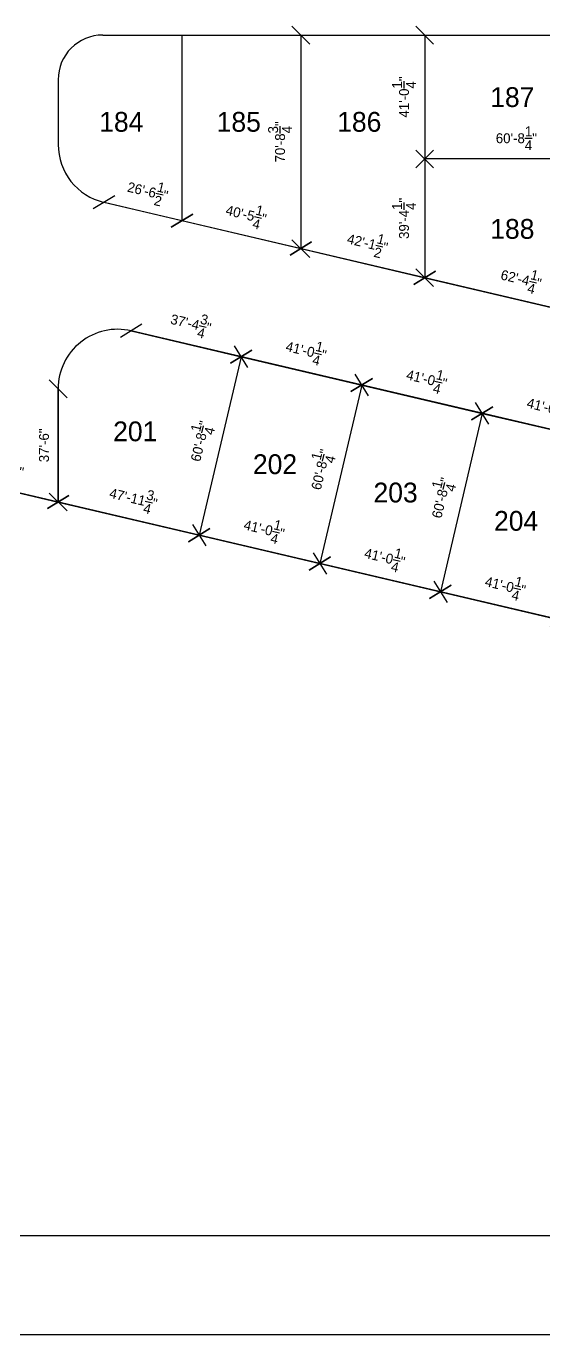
# Model space of a CAD drawing. Header units: inches. Extents: x 250 to 814, y -1477 to -285.
# Drawn here: x 530.26 to 535.48, y -866.9 to -853.69 of the extents above; entities that cross this region are included whole.
import ezdxf

# ---------------------------------------------------------------- set-up
doc = ezdxf.new("R2010")
doc.units = ezdxf.units.IN
doc.header["$MEASUREMENT"] = 0
doc.styles.get("Standard").update_dxf_attribs({"font": 'FRAMDCN.TTF', "height": 0.2})
doc.styles.add('style1', font='FRAMDCN.TTF', dxfattribs={"height": 0.1})
doc.dimstyles.new('Copy of 1000', dxfattribs={"dimtxt": 0.18, "dimasz": 0.18, "dimexe": 0.18, "dimexo": 0.0625, "dimgap": 0.09, "dimtad": 1, "dimtoh": 1, "dimlfac": 393.7, "dimzin": 0, "dimdsep": 46, "dimlunit": 4, "dimtxsty": 'Standard', "dimblk": 'OBLIQUE', "dimcen": 0.09, "dimse1": 1, "dimse2": 1, "dimadec": 0, "dimazin": 0, "dimtfac": 1, "dimtofl": 0, "dimtmove": 0, "dimatfit": 3, "dimfxl": 1, "dimtolj": 1, "dimtzin": 0, "dimarcsym": 0})

# ---------------------------------------------------------------- blocks, each defined once
blk = doc.blocks.new('_Oblique')
at = {"color": 0, "linetype": 'ByBlock', "lineweight": -2}
blk.add_line((-0.5, -0.5), (0.5, 0.5), dxfattribs=at)
blk = doc.blocks.new('*D703')
at = {"color": 0, "lineweight": -2, "transparency": 16777216}
blk.add_line((529.378, -858.208), (530.578, -858.49), dxfattribs=at)
at = {"layer": 'Defpoints', "color": 0, "transparency": 16777216}
for p in [(529.378, -858.208), (530.578, -858.49), (530.578, -858.49)]:
    blk.add_point(p, dxfattribs=at)
at = {"color": 0, "lineweight": -2, "transparency": 16777216, "xscale": 0.18, "yscale": 0.18, "zscale": 0.18}
for p, rotation in [((529.378, -858.208), 166.7757726689285), ((530.578, -858.49), 346.7757726689285)]:
    blk.add_blockref('_Oblique', p, dxfattribs=dict(at, rotation=rotation))
at = {"color": 0, "transparency": 16777216, "insert": (530.026, -858.145), "char_height": 0.1, "attachment_point": 5, "rotation": 346.7758, "style": 'style1'}
blk.add_mtext('\\A1;40\'-5{\\H1.000000x;\\S1/4;}"', dxfattribs=at)
blk = doc.blocks.new('*D704')
at = {"color": 0, "lineweight": -2, "transparency": 16777216}
blk.add_line((530.578, -858.49), (530.578, -857.347), dxfattribs=at)
at = {"layer": 'Defpoints', "color": 0, "transparency": 16777216}
for p in [(530.578, -857.347), (530.578, -857.347), (530.578, -858.49)]:
    blk.add_point(p, dxfattribs=at)
at = {"color": 0, "lineweight": -2, "transparency": 16777216, "xscale": 0.18, "yscale": 0.18, "zscale": 0.18}
for p, rotation in [((530.578, -857.347), 90), ((530.578, -858.49), 270)]:
    blk.add_blockref('_Oblique', p, dxfattribs=dict(at, rotation=rotation))
at = {"color": 0, "transparency": 16777216, "insert": (530.436, -857.918), "char_height": 0.1, "attachment_point": 5, "rotation": 90, "style": 'style1'}
blk.add_mtext('\\A1;37\'-6"', dxfattribs=at)
blk = doc.blocks.new('*D706')
at = {"color": 0, "lineweight": -2, "transparency": 16777216}
blk.add_line((531.315, -856.763), (532.425, -857.023), dxfattribs=at)
at = {"layer": 'Defpoints', "color": 0, "transparency": 16777216}
for p in [(531.315, -856.763), (532.425, -857.023), (532.425, -857.023)]:
    blk.add_point(p, dxfattribs=at)
at = {"color": 0, "lineweight": -2, "transparency": 16777216, "xscale": 0.18, "yscale": 0.18, "zscale": 0.18}
for p, rotation in [((531.315, -856.763), 166.7757726689456), ((532.425, -857.023), 346.7757726689456)]:
    blk.add_blockref('_Oblique', p, dxfattribs=dict(at, rotation=rotation))
at = {"color": 0, "transparency": 16777216, "insert": (531.918, -856.688), "char_height": 0.1, "attachment_point": 5, "rotation": 346.7758, "style": 'style1'}
blk.add_mtext('\\A1;37\'-4{\\H1.000000x;\\S3/4;}"', dxfattribs=at)
blk = doc.blocks.new('*D707')
at = {"color": 0, "lineweight": -2, "transparency": 16777216}
blk.add_line((530.578, -858.49), (532.002, -858.824), dxfattribs=at)
at = {"layer": 'Defpoints', "color": 0, "transparency": 16777216}
for p in [(530.578, -858.49), (532.002, -858.824), (532.002, -858.824)]:
    blk.add_point(p, dxfattribs=at)
at = {"color": 0, "lineweight": -2, "transparency": 16777216, "xscale": 0.18, "yscale": 0.18, "zscale": 0.18}
for p, rotation in [((530.578, -858.49), 166.775772668925), ((532.002, -858.824), 346.775772668925)]:
    blk.add_blockref('_Oblique', p, dxfattribs=dict(at, rotation=rotation))
at = {"color": 0, "transparency": 16777216, "insert": (531.338, -858.453), "char_height": 0.1, "attachment_point": 5, "rotation": 346.7758, "style": 'style1'}
blk.add_mtext('\\A1;47\'-11{\\H1.000000x;\\S3/4;}"', dxfattribs=at)
blk = doc.blocks.new('*D708')
at = {"color": 0, "lineweight": -2, "transparency": 16777216}
blk.add_line((532.425, -857.023), (532.002, -858.824), dxfattribs=at)
at = {"layer": 'Defpoints', "color": 0, "transparency": 16777216}
for p in [(532.425, -857.023), (532.002, -858.824), (532.002, -858.824)]:
    blk.add_point(p, dxfattribs=at)
at = {"color": 0, "lineweight": -2, "transparency": 16777216, "xscale": 0.18, "yscale": 0.18, "zscale": 0.18}
for p, rotation in [((532.425, -857.023), 76.77577266893844), ((532.002, -858.824), 256.7757726689385)]:
    blk.add_blockref('_Oblique', p, dxfattribs=dict(at, rotation=rotation))
at = {"color": 0, "transparency": 16777216, "insert": (532.01, -857.876), "char_height": 0.1, "attachment_point": 5, "rotation": 76.7758, "style": 'style1'}
blk.add_mtext('\\A1;60\'-8{\\H1.000000x;\\S1/4;}"', dxfattribs=at)
blk = doc.blocks.new('*D266')
at = {"color": 0, "lineweight": -2, "transparency": 16777216}
blk.add_line((533.642, -857.309), (533.219, -859.11), dxfattribs=at)
at = {"layer": 'Defpoints', "color": 0, "transparency": 16777216}
for p in [(533.642, -857.309), (533.219, -859.11), (533.219, -859.11)]:
    blk.add_point(p, dxfattribs=at)
at = {"color": 0, "lineweight": -2, "transparency": 16777216, "xscale": 0.18, "yscale": 0.18, "zscale": 0.18}
for p, rotation in [((533.642, -857.309), 76.77577266893508), ((533.219, -859.11), 256.7757726689351)]:
    blk.add_blockref('_Oblique', p, dxfattribs=dict(at, rotation=rotation))
at = {"color": 0, "transparency": 16777216, "insert": (533.227, -858.162), "char_height": 0.1, "attachment_point": 5, "rotation": 76.7758, "style": 'style1'}
blk.add_mtext('\\A1;60\'-8{\\H1.000000x;\\S1/4;}"', dxfattribs=at)
blk = doc.blocks.new('*D267')
at = {"color": 0, "lineweight": -2, "transparency": 16777216}
blk.add_line((534.859, -857.595), (534.436, -859.396), dxfattribs=at)
at = {"layer": 'Defpoints', "color": 0, "transparency": 16777216}
for p in [(534.859, -857.595), (534.436, -859.396), (534.436, -859.396)]:
    blk.add_point(p, dxfattribs=at)
at = {"color": 0, "lineweight": -2, "transparency": 16777216, "xscale": 0.18, "yscale": 0.18, "zscale": 0.18}
for p, rotation in [((534.859, -857.595), 76.77577266893844), ((534.436, -859.396), 256.7757726689385)]:
    blk.add_blockref('_Oblique', p, dxfattribs=dict(at, rotation=rotation))
at = {"color": 0, "transparency": 16777216, "insert": (534.444, -858.448), "char_height": 0.1, "attachment_point": 5, "rotation": 76.7758, "style": 'style1'}
blk.add_mtext('\\A1;60\'-8{\\H1.000000x;\\S1/4;}"', dxfattribs=at)
blk = doc.blocks.new('*D710')
at = {"color": 0, "lineweight": -2, "transparency": 16777216}
blk.add_line((531.041, -855.465), (531.828, -855.65), dxfattribs=at)
at = {"layer": 'Defpoints', "color": 0, "transparency": 16777216}
for p in [(531.041, -855.465), (531.828, -855.65), (531.828, -855.65)]:
    blk.add_point(p, dxfattribs=at)
at = {"color": 0, "lineweight": -2, "transparency": 16777216, "xscale": 0.18, "yscale": 0.18, "zscale": 0.18}
for p, rotation in [((531.041, -855.465), 166.7757726689385), ((531.828, -855.65), 346.7757726689385)]:
    blk.add_blockref('_Oblique', p, dxfattribs=dict(at, rotation=rotation))
at = {"color": 0, "transparency": 16777216, "insert": (531.482, -855.354), "char_height": 0.1, "attachment_point": 5, "rotation": 346.7758, "style": 'style1'}
blk.add_mtext('\\A1;26\'-6{\\H1.000000x;\\S1/2;}"', dxfattribs=at)
blk = doc.blocks.new('*D723')
at = {"color": 0, "lineweight": -2, "transparency": 16777216}
blk.add_line((531.828, -855.65), (533.028, -855.932), dxfattribs=at)
at = {"layer": 'Defpoints', "color": 0, "transparency": 16777216}
for p in [(531.828, -855.65), (533.028, -855.932), (533.028, -855.932)]:
    blk.add_point(p, dxfattribs=at)
at = {"color": 0, "lineweight": -2, "transparency": 16777216, "xscale": 0.18, "yscale": 0.18, "zscale": 0.18}
for p, rotation in [((531.828, -855.65), 166.7757726689424), ((533.028, -855.932), 346.7757726689424)]:
    blk.add_blockref('_Oblique', p, dxfattribs=dict(at, rotation=rotation))
at = {"color": 0, "transparency": 16777216, "insert": (532.476, -855.588), "char_height": 0.1, "attachment_point": 5, "rotation": 346.7758, "style": 'style1'}
blk.add_mtext('\\A1;40\'-5{\\H1.000000x;\\S1/4;}"', dxfattribs=at)
blk = doc.blocks.new('*D724')
at = {"color": 0, "lineweight": -2, "transparency": 16777216}
blk.add_line((533.028, -855.932), (534.278, -856.226), dxfattribs=at)
at = {"layer": 'Defpoints', "color": 0, "transparency": 16777216}
for p in [(533.028, -855.932), (534.278, -856.226), (534.278, -856.226)]:
    blk.add_point(p, dxfattribs=at)
at = {"color": 0, "lineweight": -2, "transparency": 16777216, "xscale": 0.18, "yscale": 0.18, "zscale": 0.18}
for p, rotation in [((533.028, -855.932), 166.7757726689433), ((534.278, -856.226), 346.7757726689434)]:
    blk.add_blockref('_Oblique', p, dxfattribs=dict(at, rotation=rotation))
at = {"color": 0, "transparency": 16777216, "insert": (533.701, -855.877), "char_height": 0.1, "attachment_point": 5, "rotation": 346.7758, "style": 'style1'}
blk.add_mtext('\\A1;42\'-1{\\H1.000000x;\\S1/2;}"', dxfattribs=at)
blk = doc.blocks.new('*D725')
at = {"color": 0, "lineweight": -2, "transparency": 16777216}
blk.add_line((534.278, -856.226), (536.128, -856.661), dxfattribs=at)
at = {"layer": 'Defpoints', "color": 0, "transparency": 16777216}
for p in [(534.278, -856.226), (536.128, -856.661), (536.128, -856.661)]:
    blk.add_point(p, dxfattribs=at)
at = {"color": 0, "lineweight": -2, "transparency": 16777216, "xscale": 0.18, "yscale": 0.18, "zscale": 0.18}
for p, rotation in [((534.278, -856.226), 166.7757726689379), ((536.128, -856.661), 346.7757726689379)]:
    blk.add_blockref('_Oblique', p, dxfattribs=dict(at, rotation=rotation))
at = {"color": 0, "transparency": 16777216, "insert": (535.251, -856.24), "char_height": 0.1, "attachment_point": 5, "rotation": 346.7758, "style": 'style1'}
blk.add_mtext('\\A1;62\'-4{\\H1.000000x;\\S1/4;}"', dxfattribs=at)
blk = doc.blocks.new('*D732')
at = {"color": 0, "lineweight": -2, "transparency": 16777216}
blk.add_line((533.028, -853.777), (533.028, -855.932), dxfattribs=at)
at = {"layer": 'Defpoints', "color": 0, "transparency": 16777216}
for p in [(533.028, -853.777), (533.028, -855.932), (533.028, -855.932)]:
    blk.add_point(p, dxfattribs=at)
at = {"color": 0, "lineweight": -2, "transparency": 16777216, "xscale": 0.18, "yscale": 0.18, "zscale": 0.18}
for p, rotation in [((533.028, -853.777), 90), ((533.028, -855.932), 270)]:
    blk.add_blockref('_Oblique', p, dxfattribs=dict(at, rotation=rotation))
at = {"color": 0, "transparency": 16777216, "insert": (532.818, -854.855), "char_height": 0.1, "attachment_point": 5, "rotation": 90, "style": 'style1'}
blk.add_mtext('\\A1;70\'-8{\\H1.000000x;\\S3/4;}"', dxfattribs=at)
blk = doc.blocks.new('*D733')
at = {"color": 0, "lineweight": -2, "transparency": 16777216}
blk.add_line((534.278, -853.777), (534.278, -855.027), dxfattribs=at)
at = {"layer": 'Defpoints', "color": 0, "transparency": 16777216}
for p in [(534.278, -853.777), (534.278, -855.027), (534.278, -855.027)]:
    blk.add_point(p, dxfattribs=at)
at = {"color": 0, "lineweight": -2, "transparency": 16777216, "xscale": 0.18, "yscale": 0.18, "zscale": 0.18}
for p, rotation in [((534.278, -853.777), 90), ((534.278, -855.027), 270)]:
    blk.add_blockref('_Oblique', p, dxfattribs=dict(at, rotation=rotation))
at = {"color": 0, "transparency": 16777216, "insert": (534.069, -854.402), "char_height": 0.1, "attachment_point": 5, "rotation": 90, "style": 'style1'}
blk.add_mtext('\\A1;41\'-0{\\H1.000000x;\\S1/4;}"', dxfattribs=at)
blk = doc.blocks.new('*D274')
at = {"color": 0, "lineweight": -2, "transparency": 16777216}
blk.add_line((534.278, -855.027), (534.278, -856.226), dxfattribs=at)
at = {"layer": 'Defpoints', "color": 0, "transparency": 16777216}
for p in [(534.278, -855.027), (534.278, -856.226), (534.278, -856.226)]:
    blk.add_point(p, dxfattribs=at)
at = {"color": 0, "lineweight": -2, "transparency": 16777216, "xscale": 0.18, "yscale": 0.18, "zscale": 0.18}
for p, rotation in [((534.278, -855.027), 90), ((534.278, -856.226), 270)]:
    blk.add_blockref('_Oblique', p, dxfattribs=dict(at, rotation=rotation))
at = {"color": 0, "transparency": 16777216, "insert": (534.069, -855.627), "char_height": 0.1, "attachment_point": 5, "rotation": 90, "style": 'style1'}
blk.add_mtext('\\A1;39\'-4{\\H1.000000x;\\S1/4;}"', dxfattribs=at)
blk = doc.blocks.new('*D734')
at = {"color": 0, "lineweight": -2, "transparency": 16777216}
blk.add_line((536.128, -855.027), (534.278, -855.027), dxfattribs=at)
at = {"layer": 'Defpoints', "color": 0, "transparency": 16777216}
for p in [(534.278, -855.027), (534.278, -855.027), (536.128, -855.027)]:
    blk.add_point(p, dxfattribs=at)
at = {"color": 0, "lineweight": -2, "transparency": 16777216, "xscale": 0.18, "yscale": 0.18, "zscale": 0.18, "rotation": 180}
blk.add_blockref('_Oblique', (534.278, -855.027), dxfattribs=at)
at = {"color": 0, "lineweight": -2, "transparency": 16777216, "xscale": 0.18, "yscale": 0.18, "zscale": 0.18}
blk.add_blockref('_Oblique', (536.128, -855.027), dxfattribs=at)
at = {"color": 0, "transparency": 16777216, "insert": (535.203, -854.818), "char_height": 0.1, "attachment_point": 5, "style": 'style1'}
blk.add_mtext('\\A1;60\'-8{\\H1.000000x;\\S1/4;}"', dxfattribs=at)
blk = doc.blocks.new('*D282')
at = {"color": 0, "lineweight": -2, "transparency": 16777216}
blk.add_line((532.425, -857.023), (533.642, -857.309), dxfattribs=at)
at = {"layer": 'Defpoints', "color": 0, "transparency": 16777216}
for p in [(532.425, -857.023), (533.642, -857.309), (533.642, -857.309)]:
    blk.add_point(p, dxfattribs=at)
at = {"color": 0, "lineweight": -2, "transparency": 16777216, "xscale": 0.18, "yscale": 0.18, "zscale": 0.18}
for p, rotation in [((532.425, -857.023), 166.7757726689271), ((533.642, -857.309), 346.7757726689271)]:
    blk.add_blockref('_Oblique', p, dxfattribs=dict(at, rotation=rotation))
at = {"color": 0, "transparency": 16777216, "insert": (533.081, -856.963), "char_height": 0.1, "attachment_point": 5, "rotation": 346.7758, "style": 'style1'}
blk.add_mtext('\\A1;41\'-0{\\H1.000000x;\\S1/4;}"', dxfattribs=at)
blk = doc.blocks.new('*D757')
at = {"color": 0, "lineweight": -2, "transparency": 16777216}
blk.add_line((533.642, -857.309), (534.859, -857.595), dxfattribs=at)
at = {"layer": 'Defpoints', "color": 0, "transparency": 16777216}
for p in [(533.642, -857.309), (534.859, -857.595), (534.859, -857.595)]:
    blk.add_point(p, dxfattribs=at)
at = {"color": 0, "lineweight": -2, "transparency": 16777216, "xscale": 0.18, "yscale": 0.18, "zscale": 0.18}
for p, rotation in [((533.642, -857.309), 166.7757726689345), ((534.859, -857.595), 346.7757726689346)]:
    blk.add_blockref('_Oblique', p, dxfattribs=dict(at, rotation=rotation))
at = {"color": 0, "transparency": 16777216, "insert": (534.298, -857.249), "char_height": 0.1, "attachment_point": 5, "rotation": 346.7758, "style": 'style1'}
blk.add_mtext('\\A1;41\'-0{\\H1.000000x;\\S1/4;}"', dxfattribs=at)
blk = doc.blocks.new('*D283')
at = {"color": 0, "lineweight": -2, "transparency": 16777216}
blk.add_line((534.859, -857.595), (536.076, -857.881), dxfattribs=at)
at = {"layer": 'Defpoints', "color": 0, "transparency": 16777216}
for p in [(534.859, -857.595), (536.076, -857.881), (536.076, -857.881)]:
    blk.add_point(p, dxfattribs=at)
at = {"color": 0, "lineweight": -2, "transparency": 16777216, "xscale": 0.18, "yscale": 0.18, "zscale": 0.18}
for p, rotation in [((534.859, -857.595), 166.7757726689345), ((536.076, -857.881), 346.7757726689346)]:
    blk.add_blockref('_Oblique', p, dxfattribs=dict(at, rotation=rotation))
at = {"color": 0, "transparency": 16777216, "insert": (535.515, -857.535), "char_height": 0.1, "attachment_point": 5, "rotation": 346.7758, "style": 'style1'}
blk.add_mtext('\\A1;41\'-0{\\H1.000000x;\\S1/4;}"', dxfattribs=at)
blk = doc.blocks.new('*D761')
at = {"color": 0, "lineweight": -2, "transparency": 16777216}
blk.add_line((532.002, -858.824), (533.219, -859.11), dxfattribs=at)
at = {"layer": 'Defpoints', "color": 0, "transparency": 16777216}
for p in [(532.002, -858.824), (533.219, -859.11), (533.219, -859.11)]:
    blk.add_point(p, dxfattribs=at)
at = {"color": 0, "lineweight": -2, "transparency": 16777216, "xscale": 0.18, "yscale": 0.18, "zscale": 0.18}
for p, rotation in [((532.002, -858.824), 166.775772668942), ((533.219, -859.11), 346.775772668942)]:
    blk.add_blockref('_Oblique', p, dxfattribs=dict(at, rotation=rotation))
at = {"color": 0, "transparency": 16777216, "insert": (532.658, -858.764), "char_height": 0.1, "attachment_point": 5, "rotation": 346.7758, "style": 'style1'}
blk.add_mtext('\\A1;41\'-0{\\H1.000000x;\\S1/4;}"', dxfattribs=at)
blk = doc.blocks.new('*D289')
at = {"color": 0, "lineweight": -2, "transparency": 16777216}
blk.add_line((533.219, -859.11), (534.436, -859.396), dxfattribs=at)
at = {"layer": 'Defpoints', "color": 0, "transparency": 16777216}
for p in [(533.219, -859.11), (534.436, -859.396), (534.436, -859.396)]:
    blk.add_point(p, dxfattribs=at)
at = {"color": 0, "lineweight": -2, "transparency": 16777216, "xscale": 0.18, "yscale": 0.18, "zscale": 0.18}
for p, rotation in [((533.219, -859.11), 166.7757726689361), ((534.436, -859.396), 346.7757726689361)]:
    blk.add_blockref('_Oblique', p, dxfattribs=dict(at, rotation=rotation))
at = {"color": 0, "transparency": 16777216, "insert": (533.875, -859.05), "char_height": 0.1, "attachment_point": 5, "rotation": 346.7758, "style": 'style1'}
blk.add_mtext('\\A1;41\'-0{\\H1.000000x;\\S1/4;}"', dxfattribs=at)
blk = doc.blocks.new('*D762')
at = {"color": 0, "lineweight": -2, "transparency": 16777216}
blk.add_line((534.436, -859.396), (535.653, -859.682), dxfattribs=at)
at = {"layer": 'Defpoints', "color": 0, "transparency": 16777216}
for p in [(534.436, -859.396), (535.653, -859.682), (535.653, -859.682)]:
    blk.add_point(p, dxfattribs=at)
at = {"color": 0, "lineweight": -2, "transparency": 16777216, "xscale": 0.18, "yscale": 0.18, "zscale": 0.18}
for p, rotation in [((534.436, -859.396), 166.7757726689345), ((535.653, -859.682), 346.7757726689346)]:
    blk.add_blockref('_Oblique', p, dxfattribs=dict(at, rotation=rotation))
at = {"color": 0, "transparency": 16777216, "insert": (535.092, -859.336), "char_height": 0.1, "attachment_point": 5, "rotation": 346.7758, "style": 'style1'}
blk.add_mtext('\\A1;41\'-0{\\H1.000000x;\\S1/4;}"', dxfattribs=at)
blk = doc.blocks.new('1234')
at = {"color": 1}
for p, q in [((531.028091, -853.776861), (542.878091, -853.776861)), ((531.828091, -853.776861), (531.828091, -855.650433)), ((533.028091, -853.776861), (533.028091, -855.932426)), ((534.278091, -853.776861), (534.278091, -856.226169)), ((530.578091, -854.226861), (530.578091, -854.881343)), ((536.128091, -855.026861), (534.278091, -855.026861)), ((542.740833, -858.214863), (531.040833, -855.465433)), ((543.015348, -859.51206), (531.315348, -856.76263)), ((532.425214, -857.023442), (532.002003, -858.824384)), ((530.578091, -857.346719), (530.578091, -858.489773)), ((533.642067, -857.309395), (533.218856, -859.110337)), ((534.85892, -857.595348), (534.435709, -859.39629))]:
    blk.add_line(p, q, dxfattribs=at)
blk.add_line((553.585453, -863.896366), (512.315178, -854.198098))
for centre, radius, start, end in [((531.028091, -854.226861), 0.45, 90, 180), ((531.178091, -854.881343), 0.6, 180, 256.7757727), ((531.178091, -857.346719), 0.6, 76.7757727, 180)]:
    blk.add_arc(centre, radius, start, end, dxfattribs=at)
at = {"color": 1, "char_height": 0.2, "width": 1.17971751, "attachment_point": 2}
for s, insert in [('187', (535.162404, -854.302667)), ('184', (531.215573, -854.552519)), ('185', (532.401298, -854.552519)), ('186', (533.617581, -854.552519)), ('188', (535.162404, -855.633135)), ('201', (531.356307, -857.676725)), ('202', (532.767199, -858.008276)), ('203', (533.984052, -858.294229)), ('204', (535.200905, -858.580183))]:
    blk.add_mtext(s, dxfattribs=dict(at, insert=insert))
at = {"color": 4}
for p1, p2, picture, middle in [((533.028091, -853.776861), (533.028091, -855.932426), '*D732', (532.817761, -854.854644)), ((534.2780908221, -853.7768608556), (534.2780908221, -855.0268608556), '*D733', (534.0690432031, -854.4018608556)), ((536.1280908221, -855.0268608556), (534.2780908221, -855.0268608556), '*D734', (535.2030908221, -854.8178132366)), ((534.278091, -855.026861), (534.278091, -856.226169), '*D274', (534.069043, -855.626515)), ((531.828091, -855.650433), (533.028091, -855.932426), '*D723', (532.475913, -855.587926)), ((533.028091, -855.932426), (534.278091, -856.226169), '*D724', (533.700704, -855.876685)), ((534.278091, -856.226169), (536.128091, -856.660908), '*D725', (535.250913, -856.240034)), ((531.315348, -856.76263), (532.425214, -857.023442), '*D706', (531.918397, -856.688284)), ((532.4252139345, -857.0234418458), (533.6420667576, -857.3093950012), '*D282', (533.0814626071, -856.9629142752)), ((532.4252139, -857.0234418), (532.0020033, -858.824384), '*D708', (532.0101045, -857.8760907)), ((533.6420668, -857.309395), (534.8589196, -857.5953482), '*D757', (534.2983154, -857.2488674)), ((530.578091, -858.489773), (530.578091, -857.346719), '*D704', (530.436259, -857.918246)), ((533.642067, -857.309395), (533.218856, -859.110337), '*D266', (533.226957, -858.162044)), ((534.85892, -857.595348), (536.075772, -857.881301), '*D283', (535.515168, -857.534821)), ((534.8589195806, -857.5953481566), (534.4357089106, -859.3962903347), '*D267', (534.4438100973, -858.4479969846)), ((529.378091, -858.20778), (530.578091, -858.489773), '*D703', (530.025913, -858.145273)), ((530.578091, -858.489773), (532.002003, -858.824384), '*D707', (531.337953, -858.453218)), ((532.002003, -858.824384), (533.218856, -859.110337), '*D761', (532.658252, -858.763856)), ((533.2188561, -859.1103372), (534.4357089, -859.3962903), '*D289', (533.8751048, -859.0498096)), ((534.4357089, -859.3962903), (535.6525617, -859.6822435), '*D762', (535.0919576, -859.3357628))]:
    dim = blk.add_aligned_dim(p1=p1, p2=p2, distance=0, dimstyle='Copy of 1000', override={"dimtxsty": 'style1'}, dxfattribs=at)
    dim.commit()
    dim.dimension.update_dxf_attribs({"geometry": picture, "text_midpoint": middle})
dim = blk.add_linear_dim(base=(531.828091, -855.650433), p1=(531.040833, -855.465433), p2=(531.828091, -855.650433), angle=346.7757727, dimstyle='Copy of 1000', override={"dimtxsty": 'style1'}, dxfattribs=at)
dim.commit()
dim.dimension.update_dxf_attribs({"geometry": '*D710', "text_midpoint": (531.434462, -855.557933), "dimtype": 129})

msp = doc.modelspace()

# ---------------------------------------------------------------- linework, layer by layer
for p, q in [((560.41, -865.896), (497.221, -865.896)), ((561.41, -866.896), (496.221, -866.896))]:
    msp.add_line(p, q)

# ---------------------------------------------------------------- block references
at = {"color": 4}
msp.add_blockref('1234', (0, 0), dxfattribs=at)

doc.saveas('drawing.dxf')
